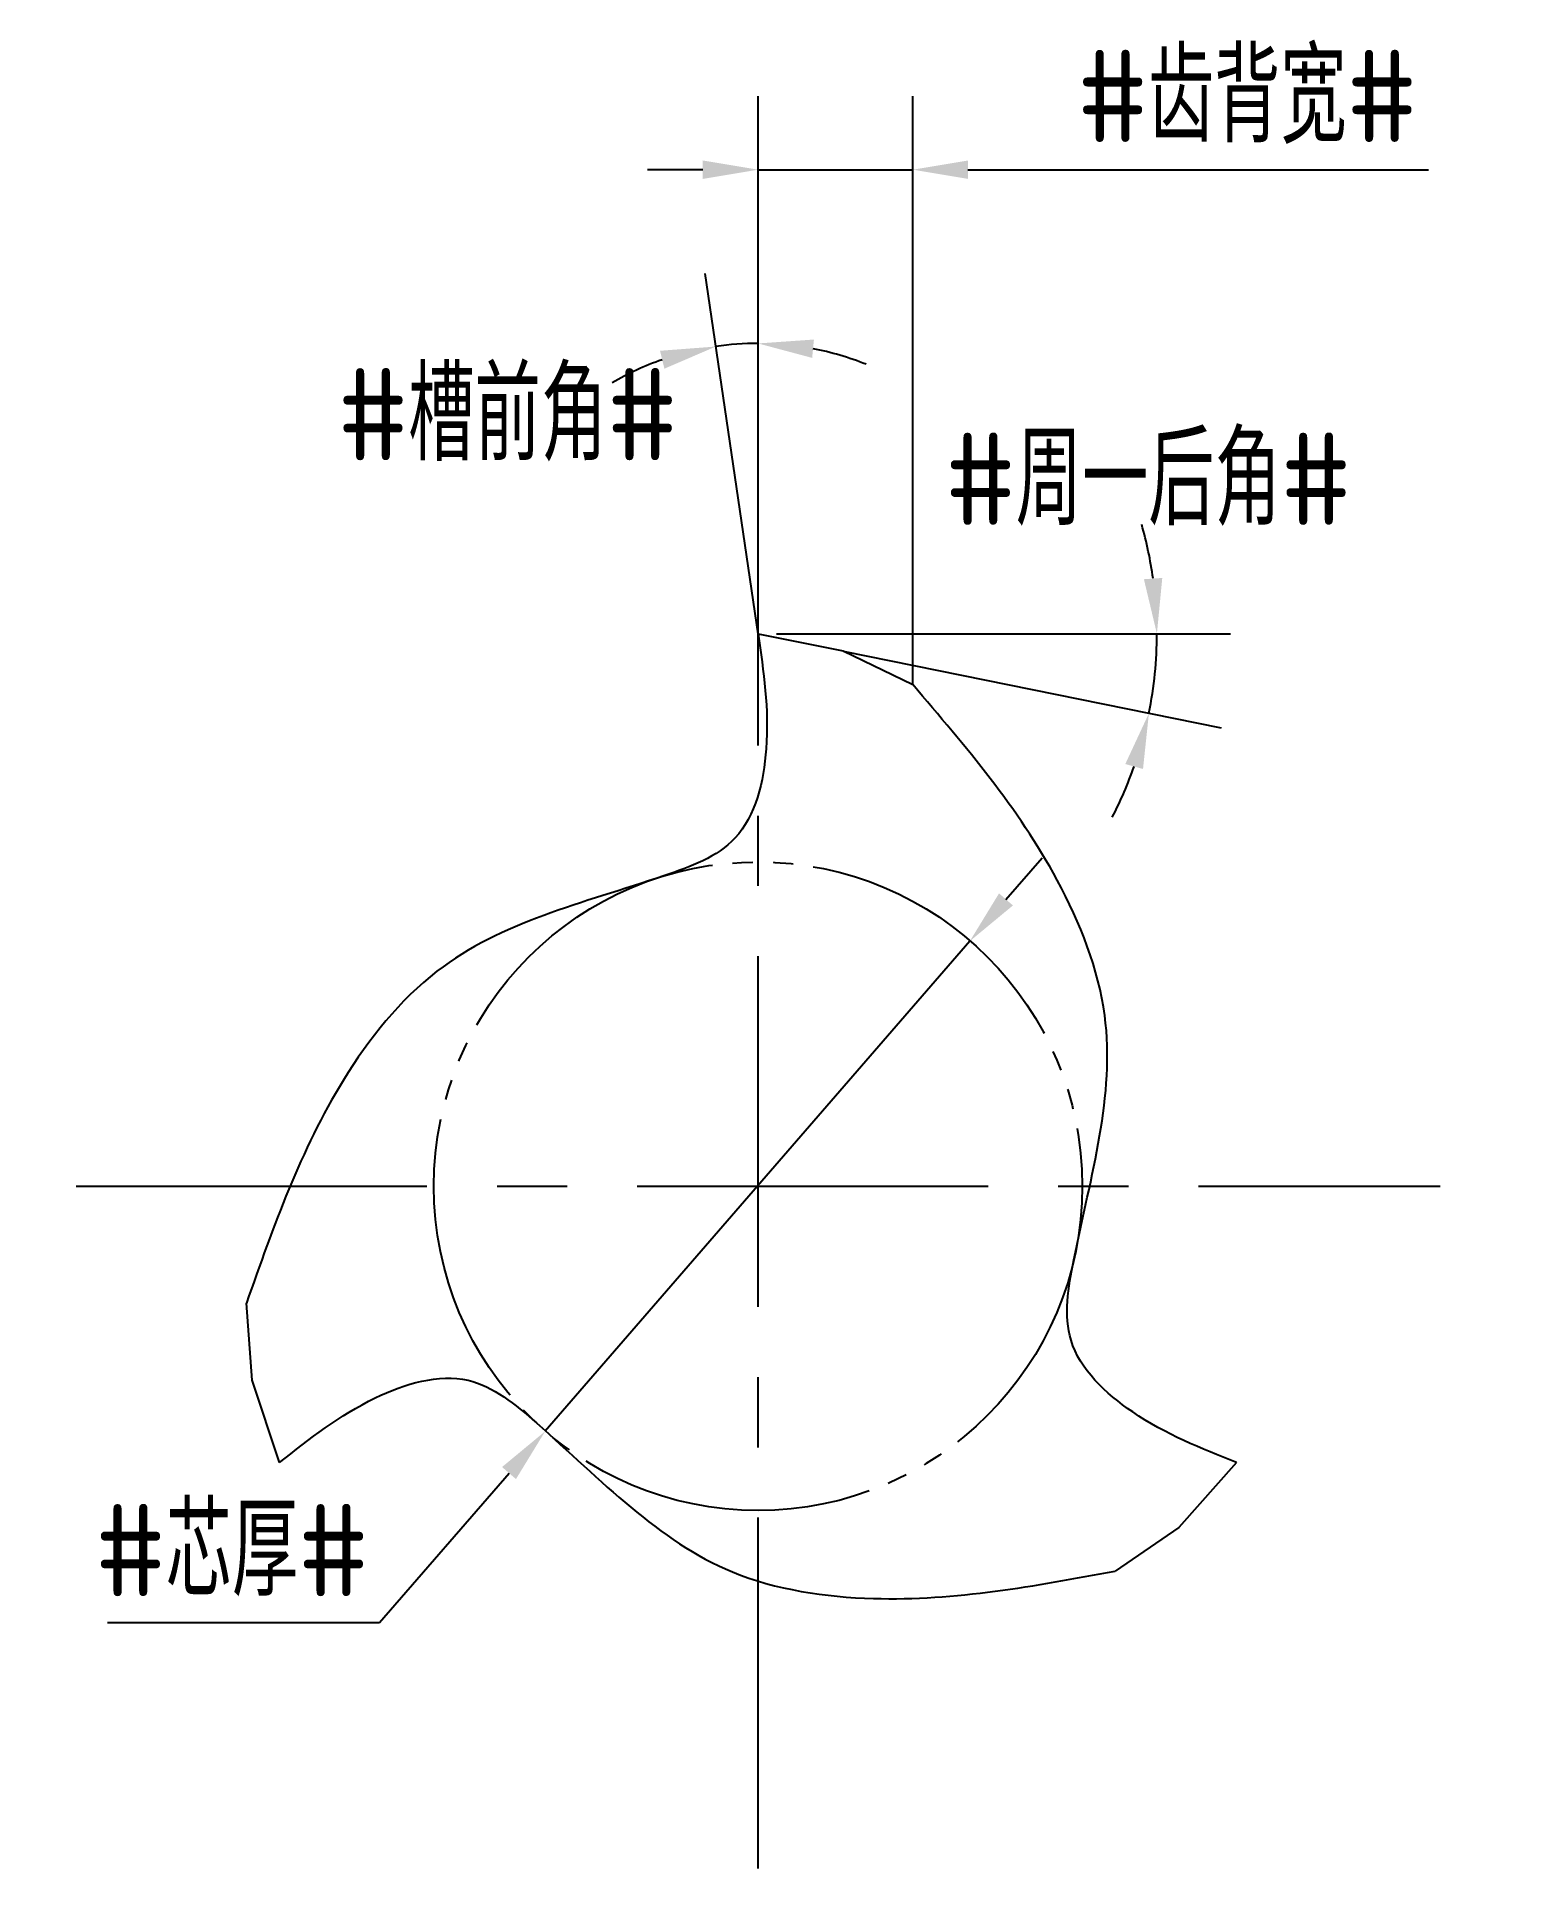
# Model space of a CAD drawing. Header units: millimetres. Extents: x 223.2 to 263.1, y 342.8 to 392.5.
import ezdxf

# ---------------------------------------------------------------- set-up
doc = ezdxf.new("R2010")
doc.units = ezdxf.units.MM
for name, pattern in [('ACAD_ISO04W100', [30, 24, -3, 0, -3]), ('CENTER', [50.8, 31.75, -6.35, 6.35, -6.35]), ('JIS_09_08', [10.75, 8, -0.55, 0.55, -0.55, 0.55, -0.55])]:
    doc.linetypes.add(name, pattern=pattern)
for name, color, linetype in [('中心线', 2, 'ACAD_ISO04W100'), ('标注', 7, 'Continuous'), ('虚线轮廓', 1, 'Continuous'), ('轮廓', 4, 'Continuous')]:
    doc.layers.add(name, color=color, linetype=linetype)
doc.styles.add('CFST0', font='gbenor.shx', dxfattribs={"bigfont": 'gbcbig.shx'})
doc.dimstyles.new('TYToolDesignC1-1', dxfattribs={"dimtxt": 2.5, "dimasz": 1.5, "dimexe": 2, "dimexo": 0, "dimtad": 1, "dimtoh": 1, "dimdec": 3, "dimdsep": 46, "dimtxsty": 'CFST0', "dimcen": 2.502, "dimclrd": 3, "dimclre": 3, "dimclrt": 3, "dimazin": 2, "dimtfac": 1, "dimtdec": 3, "dimtmove": 0, "dimatfit": 3, "dimfxl": 1, "dimarcsym": 0})

# ---------------------------------------------------------------- blocks, each defined once
blk = doc.blocks.new('*D4')
at = {"layer": 'Defpoints', "color": 0, "transparency": 16777216}
for p in [(248.549, 367.986), (237.018, 354.68)]:
    blk.add_point(p, dxfattribs=at)
at = {"layer": '标注', "color": 3, "lineweight": -2, "transparency": 16777216}
for p, q in [((249.531, 369.119), (250.514, 370.253)), ((248.549, 367.986), (237.018, 354.68)), ((232.52, 349.489), (236.036, 353.546)), ((225.13, 349.489), (232.52, 349.489))]:
    blk.add_line(p, q, dxfattribs=at)
at = {"layer": '标注', "color": 3, "transparency": 16777216}
for points in [[(249.342, 369.283), (249.72, 368.956), (248.549, 367.986)], [(235.847, 353.71), (236.225, 353.383), (237.018, 354.68)]]:
    blk.add_solid(points, dxfattribs=at)
at = {"layer": '标注', "color": 3, "transparency": 16777216, "insert": (228.513, 351.447), "char_height": 2.5, "attachment_point": 5, "style": 'CFST0'}
blk.add_mtext('#芯厚#', dxfattribs=at)
blk = doc.blocks.new('*D3')
at = {"layer": 'Defpoints', "color": 0, "transparency": 16777216}
for p in [(242.416, 384.203), (242.799, 376.333), (242.799, 376.333), (242.799, 375.393), (243.059, 374.563)]:
    blk.add_point(p, dxfattribs=at)
at = {"layer": '标注', "color": 3, "lineweight": -2, "transparency": 16777216}
for q in [(241.363, 386.108), (242.799, 386.213)]:
    blk.add_line((242.799, 376.333), q, dxfattribs=at)
for start, end in [(90, 98.3566), (68.1535, 79.0767), (109.2798, 120.2031)]:
    blk.add_arc((242.799, 376.333), 7.88, start, end, dxfattribs=at)
at = {"layer": '标注', "color": 3, "transparency": 16777216}
for points in [[(240.137, 384.014), (240.256, 383.528), (241.653, 384.129)], [(244.268, 383.821), (244.316, 384.319), (242.799, 384.213)]]:
    blk.add_solid(points, dxfattribs=at)
at = {"layer": '标注', "color": 3, "transparency": 16777216, "insert": (235.999, 382.273), "char_height": 2.5, "attachment_point": 5, "style": 'CFST0'}
blk.add_mtext('#槽前角#', dxfattribs=at)
blk = doc.blocks.new('*D1')
at = {"layer": 'Defpoints', "color": 0, "transparency": 16777216}
for p in [(242.799, 376.333), (242.799, 376.333), (243.299, 376.333), (245.109, 375.863), (253.532, 374.888)]:
    blk.add_point(p, dxfattribs=at)
at = {"layer": '标注', "color": 3, "lineweight": -2, "transparency": 16777216}
for p, q in [((243.299, 376.333), (255.629, 376.333)), ((245.109, 375.863), (255.371, 373.775))]:
    blk.add_line(p, q, dxfattribs=at)
for start, end in [(7.9417, 15.8834), (348.4994, 360), (332.616, 340.5577)]:
    blk.add_arc((242.799, 376.333), 10.83, start, end, dxfattribs=at)
at = {"layer": '标注', "color": 3, "transparency": 16777216}
for points in [[(253.775, 377.847), (253.276, 377.812), (253.629, 376.333)], [(252.771, 372.795), (253.252, 372.661), (253.412, 374.173)]]:
    blk.add_solid(points, dxfattribs=at)
at = {"layer": '标注', "color": 3, "transparency": 16777216, "insert": (253.394, 380.52), "char_height": 2.5, "attachment_point": 5, "style": 'CFST0'}
blk.add_mtext('#周一后角#', dxfattribs=at)
blk = doc.blocks.new('*D2')
at = {"layer": 'Defpoints', "color": 0, "transparency": 16777216}
for p in [(246.999, 388.93), (242.799, 376.333), (246.999, 374.953)]:
    blk.add_point(p, dxfattribs=at)
at = {"layer": '标注', "color": 3, "lineweight": -2, "transparency": 16777216}
for p, q in [((242.799, 376.333), (242.799, 390.93)), ((246.999, 374.953), (246.999, 390.93)), ((241.299, 388.93), (239.799, 388.93)), ((242.799, 388.93), (246.999, 388.93)), ((248.499, 388.93), (261, 388.93))]:
    blk.add_line(p, q, dxfattribs=at)
at = {"layer": '标注', "color": 3, "transparency": 16777216}
for points in [[(241.299, 389.18), (241.299, 388.68), (242.799, 388.93)], [(248.499, 389.18), (248.499, 388.68), (246.999, 388.93)]]:
    blk.add_solid(points, dxfattribs=at)
at = {"layer": '标注', "color": 3, "transparency": 16777216, "insert": (256.083, 390.902), "char_height": 2.5, "attachment_point": 5, "style": 'CFST0'}
blk.add_mtext('#齿背宽#', dxfattribs=at)

msp = doc.modelspace()

# ---------------------------------------------------------------- linework, layer by layer
at = {"layer": '中心线', "linetype": 'CENTER', "ltscale": 0.3}
for p, q in [((242.7986, 342.8148), (242.7986, 379.8509)), ((224.2805, 361.3328), (261.3166, 361.3328))]:
    msp.add_line(p, q, dxfattribs=at)
at = {"layer": '虚线轮廓', "color": 7, "linetype": 'JIS_09_08'}
msp.add_circle((242.7986, 361.3328), 8.8047, dxfattribs=at)
at = {"layer": '轮廓', "linetype": 'Continuous'}
for p, q in [((242.7986, 376.3328), (245.1095, 375.8649)), ((245.1095, 375.8649), (246.9986, 374.9503)), ((229.0579, 356.0681), (228.9055, 358.1614)), ((229.8082, 353.8328), (229.0579, 356.0681)), ((255.789, 353.8328), (254.2283, 352.0654)), ((254.2283, 352.0654), (252.4916, 350.8868))]:
    msp.add_line(p, q, dxfattribs=at)
at = {"layer": '轮廓'}
for points in [[(242.7986, 376.3328), (243.0186, 373.2078), (242.171, 370.7839), (240.2437, 369.7587), (234.0807, 367.1698), (231.5379, 364.2119), (228.9055, 358.1614)], [(255.789, 353.8328), (252.9726, 355.2048), (251.2972, 357.1508), (251.373, 359.3325), (252.2125, 365.9643), (250.9223, 369.6453), (246.9986, 374.9503)], [(229.8082, 353.8328), (232.4045, 355.5859), (234.9275, 356.0638), (236.779, 354.9073), (242.1025, 350.8644), (245.9355, 350.1413), (252.4916, 350.8868)]]:
    msp.add_spline(points, degree=3, dxfattribs=at)

# ---------------------------------------------------------------- dimensions: what is measured, and where the dimension line sits
at = {"layer": '标注'}
dim = msp.add_linear_dim(base=(246.9986, 388.9303), p1=(242.7986, 376.3328), p2=(246.9986, 374.9528), text='#齿背宽#', dimstyle='TYToolDesignC1-1', dxfattribs=at)
dim.commit()
dim.dimension.update_dxf_attribs({"geometry": '*D2', "text_midpoint": (256.0826, 388.9303), "dimtype": 160})
for base, line1, line2, text, picture, middle in [((242.4156, 384.2034), ((242.7986, 376.3328), (242.7986, 375.3928)), ((242.7986, 376.3328), (243.0586, 374.5628)), '#槽前角#', '*D3', (235.9989, 380.3149)), ((253.5322, 374.8879), ((242.7986, 376.3328), (245.1086, 375.8628)), ((242.7986, 376.3328), (243.2986, 376.3328)), '#周一后角#', '*D1', (253.3942, 378.576))]:
    dim = msp.add_angular_dim_2l(base=base, line1=line1, line2=line2, text=text, dimstyle='TYToolDesignC1-1', dxfattribs=at)
    dim.commit()
    dim.dimension.update_dxf_attribs({"geometry": picture, "text_midpoint": middle, "dimtype": 162})
dim = msp.add_diameter_dim_2p(p1=(248.549, 367.9857), p2=(237.0182, 354.68), text='#芯厚#', dimstyle='TYToolDesignC1-1', dxfattribs=at)
dim.commit()
dim.dimension.update_dxf_attribs({"geometry": '*D4', "text_midpoint": (228.5125, 349.4893), "dimtype": 163})

doc.saveas('drawing.dxf')
